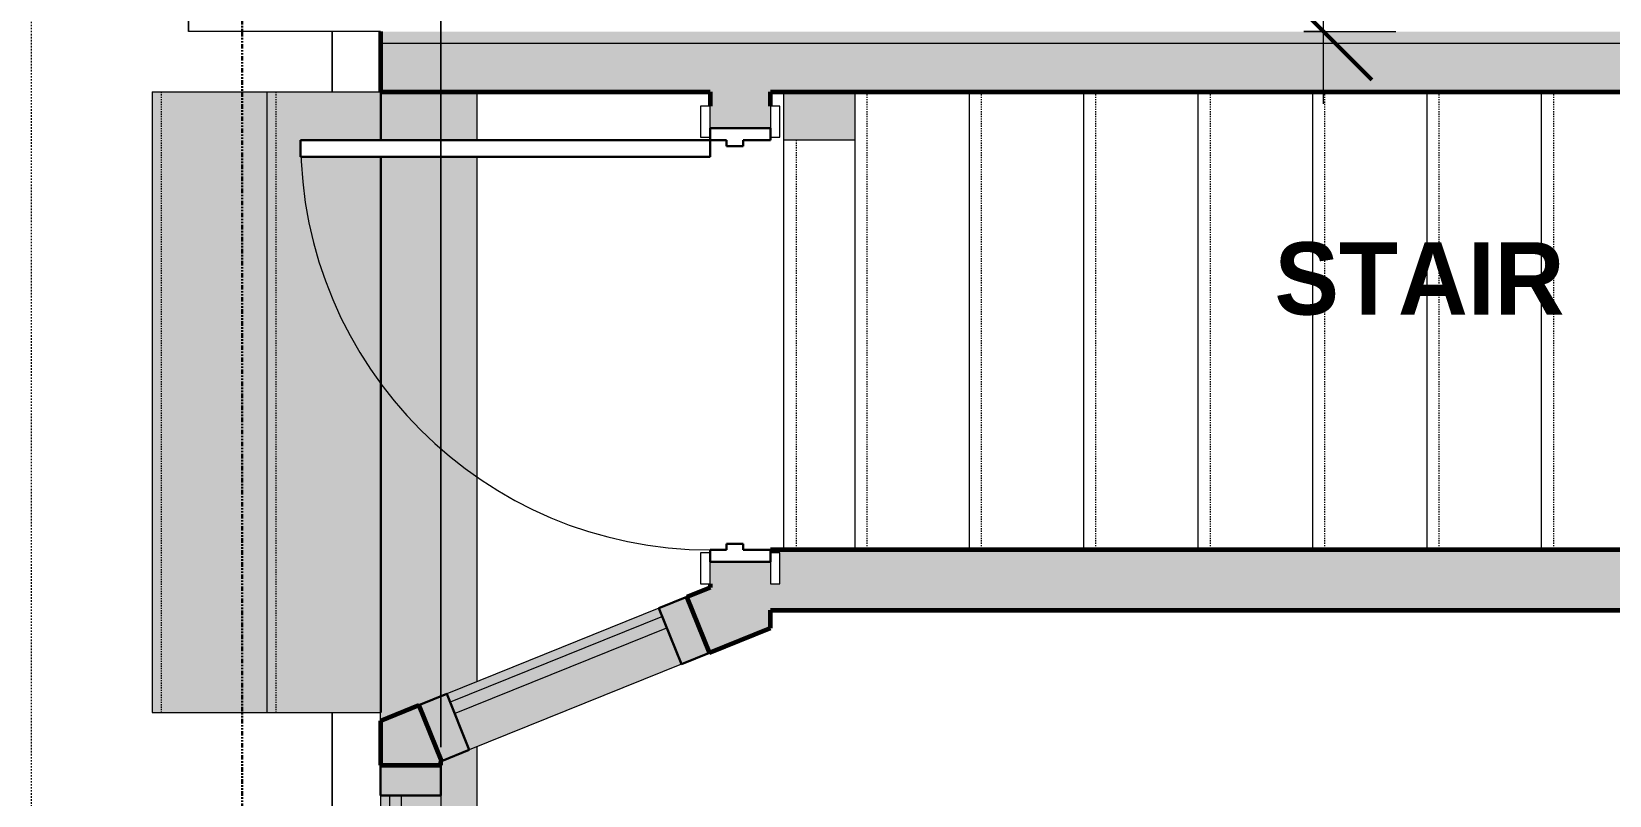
# Model space of a CAD drawing. Header units: inches. Extents: x 14 to 1007, y 932 to 1434.
# Drawn here: x 48.8 to 179.8, y 1218.2 to 1281.6 of the extents above; entities that cross this region are included whole.
import ezdxf

# ---------------------------------------------------------------- set-up
doc = ezdxf.new("R2010")
doc.units = ezdxf.units.IN
doc.header["$MEASUREMENT"] = 0
for name, pattern in [('Aligning Line 1_8_', [0.25, 0.125, -0.125]), ('Double Dash 3_8_', [1, 0.375, -0.125, 0.125, -0.125, 0.125, -0.125]), ('Overhead 1_16_', [0.101562, 0.0625, -0.039062])]:
    doc.linetypes.add(name, pattern=pattern)
for name, color, linetype, lineweight in [('A-ANNO-DIMS', 211, 'Continuous', 9), ('A-ANNO-DIMS-64', 211, 'Continuous', 9), ('A-AREA-IDEN', 2, 'Continuous', 9), ('A-DOOR', 31, 'Continuous', 18), ('A-DOOR-1', 31, 'Continuous', 9), ('A-DOOR-2', 31, 'Continuous', 30), ('A-DOOR-FRAM', 31, 'Continuous', 30), ('A-FLOR', 192, 'Continuous', 18), ('A-GLAZ-CURT', 52, 'Continuous', 9), ('A-GLAZ-CURT-1', 52, 'Continuous', 18), ('A-GLAZ-CWMG', 51, 'Continuous', 9), ('A-GLAZ-CWMG-1', 51, 'Continuous', 30), ('A-WALL', 113, 'Continuous', 18), ('C-PROP-LINE', 91, 'Double Dash 3_8_', 30), ('C-TOPO', 7, 'Continuous', 9), ('G-ANNO-SYMB', 111, 'Aligning Line 1_8_', 9), ('I-WALL', 2, 'Continuous', 18), ('I-WALL-1', 2, 'Continuous', 60), ('S-STRS', 31, 'Continuous', 9), ('S-STRS-1', 31, 'Overhead 1_16_', 9)]:
    doc.layers.add(name, color=color, linetype=linetype, lineweight=lineweight)
doc.styles.add('Century Gothic', font='ufonts.com_century-gothic.ttf', dxfattribs={"height": 6})
doc.styles.add('Century Gothic_B', font='GOTHICB.TTF', dxfattribs={"height": 6})
doc.dimstyles.new('OD_-__1___Tolerance', dxfattribs={"dimscale": 12, "dimtxt": 6.26501, "dimasz": 0.666667, "dimexe": 0.5, "dimexo": 0.333333, "dimgap": 0.333333, "dimtad": 1, "dimdec": 0, "dimzin": 1, "dimdsep": 46, "dimlunit": 4, "dimtxsty": 'Century Gothic', "dimblk1": 'OBLIQUE', "dimblk2": 'OBLIQUE', "dimsah": 1, "dimcen": 0.09, "dimdle": 0.5, "dimazin": 0, "dimtfac": 1, "dimtdec": 4, "dimtix": 1, "dimtmove": 0, "dimatfit": 3, "dimfxl": 1, "dimtvp": 1, "dimtfill": 1, "dimfrac": 2, "dimtolj": 1, "dimtzin": 0, "dimarcsym": 2})
doc.dimstyles.new('OD_-__1___Tolerance_2', dxfattribs={"dimscale": 12, "dimtxt": 6.26501, "dimasz": 0.666667, "dimexe": 0.5, "dimexo": 0.333333, "dimgap": 0.333333, "dimtad": 1, "dimdec": 0, "dimzin": 1, "dimdsep": 46, "dimlunit": 4, "dimtxsty": 'Century Gothic', "dimblk1": 'OBLIQUE', "dimblk2": 'OBLIQUE', "dimsah": 1, "dimcen": 0.09, "dimdle": 0.5, "dimazin": 0, "dimtfac": 1, "dimtdec": 4, "dimtix": 1, "dimtmove": 0, "dimatfit": 3, "dimfxl": 1, "dimtvp": 1, "dimtfill": 1, "dimfrac": 2, "dimtolj": 1, "dimtzin": 0, "dimarcsym": 2})

# ---------------------------------------------------------------- blocks, each defined once
blk = doc.blocks.new('M_Door-Interior-Single-6_Panel-Wood - 36 x 80 - 34_-741659-Existing 1st Floor Plan')
at = {"layer": 'A-DOOR-1'}
for p, q in [((-17.25, 3.16), (-19.81, 3.16)), ((-19.81, 3.16), (-19.81, 2.37)), ((-17.25, 2.37), (-17.25, 3.16)), ((19.81, 3.16), (17.25, 3.16)), ((17.25, 3.16), (17.25, 2.37)), ((19.81, 2.37), (19.81, 3.16)), ((-19.81, 2.37), (-17.25, 2.37)), ((17.25, 2.37), (19.81, 2.37)), ((-17.25, -2.63), (-19.81, -2.63)), ((-19.81, -2.63), (-19.81, -3.41)), ((-19.81, -3.41), (-17.25, -3.41)), ((-17.25, -3.41), (-17.25, -2.63)), ((19.81, -2.63), (17.25, -2.63)), ((17.25, -2.63), (17.25, -3.41)), ((17.25, -3.41), (19.81, -3.41)), ((19.81, -3.41), (19.81, -2.63))]:
    blk.add_line(p, q, dxfattribs=at)
blk.add_arc((17, 2.37), 34, 90, 180, dxfattribs=at)
at = {"layer": 'A-DOOR-2'}
for p, q in [((17, 36.38), (15.62, 36.38)), ((15.62, 36.38), (15.62, 2.37)), ((17, 2.37), (17, 36.38)), ((15.62, 2.37), (17, 2.37))]:
    blk.add_line(p, q, dxfattribs=at)
at = {"layer": 'A-DOOR-FRAM'}
for p, q in [((-17, 2.37), (-17.98, 2.37)), ((-17.98, 2.37), (-17.98, -2.63)), ((-17, 1), (-17, 2.37)), ((17, 2.37), (17, 1)), ((17.98, 2.37), (17, 2.37)), ((17.98, -2.63), (17.98, 2.37)), ((-16.5, 1), (-17, 1)), ((-16.5, -0.38), (-16.5, 1)), ((17, 1), (16.5, 1)), ((16.5, 1), (16.5, -0.38)), ((-17, -2.63), (-17, -0.38)), ((-17, -0.38), (-16.5, -0.38)), ((16.5, -0.38), (17, -0.38)), ((17, -0.38), (17, -2.63)), ((-17.98, -2.63), (-17, -2.63)), ((17, -2.63), (17.98, -2.63))]:
    blk.add_line(p, q, dxfattribs=at)
blk = doc.blocks.new('System Panel - Glazed-761733-Existing 1st Floor Plan')
at = {"layer": 'A-GLAZ-CURT'}
blk.add_hatch(color=256, dxfattribs=at).paths.add_polyline_path([(-20.17, 0.75), (20.17, 0.75), (20.17, 1.75), (-20.17, 1.75)], flags=0)
at = {"layer": 'A-GLAZ-CURT-1'}
for p, q in [((20.17, 1.75), (-20.17, 1.75)), ((-20.17, 1.75), (-20.17, 0.75)), ((20.17, 0.75), (20.17, 1.75)), ((-20.17, 0.75), (20.17, 0.75))]:
    blk.add_line(p, q, dxfattribs=at)
blk = doc.blocks.new('Rectangular Mullion - 2_5_ x 5_ rectangular  Alum Dark-761738-Existing 1st Floor Plan')
at = {"layer": 'A-GLAZ-CWMG'}
blk.add_hatch(color=256, dxfattribs=at).paths.add_polyline_path([(-2.5, 2.5), (0, 2.5), (0, -2.5), (-2.5, -2.5)], flags=0)
at = {"layer": 'A-GLAZ-CWMG-1'}
for p, q in [((-2.5, 2.5), (0, 2.5)), ((-2.5, -2.5), (-2.5, 2.5)), ((0, 2.5), (0, -2.5)), ((0, -2.5), (-2.5, -2.5))]:
    blk.add_line(p, q, dxfattribs=at)
blk = doc.blocks.new('Rectangular Mullion - 2_5_ x 5_ rectangular  Alum Dark-744684-Existing 1st Floor Plan')
at = {"layer": 'A-GLAZ-CWMG'}
h = blk.add_hatch(color=256, dxfattribs=at)
h.paths.add_polyline_path([(78.52, 1090.99), (78.52, 1131.32), (77.77, 1131.32), (77.77, 1090.99)], flags=0)
h.paths.add_polyline_path([(82.77, 1090.99), (82.77, 1131.32), (79.52, 1131.32), (79.52, 1090.99)], flags=0)
for p, q in [((77.77, 1131.32), (77.77, 1090.99)), ((82.77, 1131.32), (82.77, 1090.99))]:
    blk.add_line(p, q, dxfattribs=at)
blk = doc.blocks.new('System Panel - Glazed-761747-Existing 1st Floor Plan')
at = {"layer": 'A-GLAZ-CURT'}
blk.add_hatch(color=256, dxfattribs=at).paths.add_polyline_path([(-9.5, 0.75), (9.5, 0.75), (9.5, 1.75), (-9.5, 1.75)], flags=0)
at = {"layer": 'A-GLAZ-CURT-1'}
for p, q in [((9.5, 1.75), (-9.5, 1.75)), ((-9.5, 1.75), (-9.5, 0.75)), ((9.5, 0.75), (9.5, 1.75)), ((-9.5, 0.75), (9.5, 0.75))]:
    blk.add_line(p, q, dxfattribs=at)
blk = doc.blocks.new('Rectangular Mullion - 2_5_ x 5_ rectangular  Alum Dark-741726-Existing 1st Floor Plan')
at = {"layer": 'A-GLAZ-CWMG'}
h = blk.add_hatch(color=256, dxfattribs=at)
h.paths.add_polyline_path([(85.14, 1222.02), (102.76, 1229.14), (101.54, 1232.15), (83.93, 1225.03)], flags=0)
h.paths.add_polyline_path([(83.55, 1225.96), (101.17, 1233.08), (100.89, 1233.77), (83.27, 1226.66)], flags=0)
for p, q in [((100.89, 1233.77), (83.27, 1226.66)), ((102.76, 1229.14), (85.14, 1222.02))]:
    blk.add_line(p, q, dxfattribs=at)
blk = doc.blocks.new('Rectangular Mullion - 2_5_ x 5_ rectangular  Alum Dark-761744-Existing 1st Floor Plan')
at = {"layer": 'A-GLAZ-CWMG'}
blk.add_hatch(color=256, dxfattribs=at).paths.add_polyline_path([(0, -2.5), (0, 2.5), (-2.5, 2.5), (-2.5, -2.5)], flags=0)
at = {"layer": 'A-GLAZ-CWMG-1'}
for p, q in [((0, 2.5), (-2.5, 2.5)), ((-2.5, 2.5), (-2.5, -2.5)), ((0, -2.5), (0, 2.5)), ((-2.5, -2.5), (0, -2.5))]:
    blk.add_line(p, q, dxfattribs=at)
blk = doc.blocks.new('Family - ___-731760-Existing 1st Floor Plan')
at = {"layer": 'C-PROP-LINE'}
blk.add_line((1336.58, -66.29), (1005.24, -66.29), dxfattribs=at)
blk = doc.blocks.new('DIMBLOCK21-Existing 1st Floor Plan')
at = {"layer": 'A-ANNO-DIMS-64'}
for p, q in [((82.77, 1222.24), (82.77, 1300.96)), ((257.77, 1283.11), (257.77, 1300.96)), ((257.77, 1294.96), (76.77, 1294.96)), ((82.77, 1294.96), (82.77, 1222.24)), ((257.77, 1294.96), (257.77, 1283.11))]:
    blk.add_line(p, q, dxfattribs=at)
at = {"layer": 'A-ANNO-DIMS-64', "lineweight": 50}
for p, q in [((82.77, 1294.96), (86.77, 1298.96)), ((257.77, 1294.96), (261.77, 1298.96)), ((82.77, 1294.96), (78.77, 1290.96)), ((257.77, 1294.96), (253.77, 1290.96))]:
    blk.add_line(p, q, dxfattribs=at)
at = {"layer": 'A-ANNO-DIMS-64', "color": 0, "insert": (157.44, 1306.65), "char_height": 6, "width": 30.788, "attachment_point": 1, "line_spacing_factor": 0.984502, "style": 'Century Gothic', "bg_fill": 3, "box_fill_scale": 1.25, "bg_fill_color": 256, "bg_fill_true_color": 13158600, "bg_fill_transparency": 0}
blk.add_mtext('14\' - 7"', dxfattribs=at)
blk = doc.blocks.new('_Oblique')
at = {"color": 0, "linetype": 'ByBlock', "lineweight": -2}
blk.add_line((-0.5, -0.5), (0.5, 0.5), dxfattribs=at)
blk = doc.blocks.new('DIMBLOCK22-Existing 1st Floor Plan')
at = {"layer": 'A-ANNO-DIMS-64', "lineweight": 50}
for p, q in [((156.07, 1305.61), (152.07, 1309.61)), ((156.07, 1305.61), (160.07, 1301.61)), ((156.07, 1281.61), (152.07, 1285.61)), ((156.07, 1281.61), (160.07, 1277.61))]:
    blk.add_line(p, q, dxfattribs=at)
at = {"layer": 'A-ANNO-DIMS-64'}
for p, q in [((154.42, 1305.61), (162.07, 1305.61)), ((156.07, 1305.61), (154.42, 1305.61)), ((156.07, 1275.61), (156.07, 1305.61)), ((154.42, 1281.61), (162.07, 1281.61)), ((156.07, 1281.61), (154.42, 1281.61))]:
    blk.add_line(p, q, dxfattribs=at)
at = {"layer": 'A-ANNO-DIMS-64', "color": 0, "insert": (144.38, 1283.12), "char_height": 6, "width": 25.1794, "attachment_point": 1, "rotation": 90, "line_spacing_factor": 0.984502, "style": 'Century Gothic', "bg_fill": 3, "box_fill_scale": 1.25, "bg_fill_color": 256, "bg_fill_true_color": 13158600, "bg_fill_transparency": 0}
blk.add_mtext('2\' - 0"', dxfattribs=at)

msp = doc.modelspace()

# ---------------------------------------------------------------- hatches: boundary and pattern name
at = {"layer": 'A-WALL'}
h = msp.add_hatch(color=256, dxfattribs=at)
h.paths.add_polyline_path([(85.77, 1023.24), (85.77, 1083.49), (77.77, 1083.49), (77.77, 1023.24)], flags=0)
h.paths.add_polyline_path([(82.77, 1088.49), (85.77, 1088.49), (85.77, 1222.27), (82.77, 1221.06), (82.77, 1090.99)], flags=0)
h.paths.add_polyline_path([(77.77, 1224.43), (85.77, 1227.66), (85.77, 1271.23), (77.77, 1271.23), (77.77, 1225.72)], flags=0)
h.paths.add_polyline_path([(85.77, 1272.61), (85.77, 1276.61), (77.77, 1276.61), (77.77, 1272.61)], flags=0)
h = msp.add_hatch(color=256, dxfattribs=at)
h.paths.add_polyline_path([(243.27, 1272.61), (243.27, 1276.61), (203.28, 1276.61), (205.14, 1272.61), (239.9, 1272.61)], flags=0)
h.paths.add_polyline_path([(117.14, 1272.61), (117.14, 1276.61), (111.27, 1276.61), (111.27, 1272.61)], flags=0)
at = {"layer": 'I-WALL'}
h = msp.add_hatch(color=256, dxfattribs=at)
h.paths.add_polyline_path([(881.77, 1280.61), (885.77, 1280.61), (885.77, 1281.61), (807.27, 1281.61), (807.27, 1280.61), (874.52, 1280.61)], flags=0)
h.paths.add_polyline_path([(706.52, 1280.61), (708.27, 1280.61), (708.27, 1281.61), (675.77, 1281.61), (675.77, 1280.61), (693.2, 1280.61)], flags=0)
h.paths.add_polyline_path([(779.27, 1280.61), (779.27, 1281.61), (746.27, 1281.61), (746.27, 1280.61), (753.64, 1280.61)], flags=0)
h.paths.add_polyline_path([(572.32, 1280.61), (577.58, 1280.61), (577.58, 1281.61), (77.77, 1281.61), (77.77, 1280.61), (511.88, 1280.61)], flags=0)
h.paths.add_polyline_path([(632.76, 1280.61), (647.77, 1280.61), (647.77, 1281.61), (606.45, 1281.61), (606.45, 1280.61), (607.92, 1280.61)], flags=0)
h = msp.add_hatch(color=256, dxfattribs=at)
h.paths.add_polyline_path([(881.77, 1276.61), (881.77, 1280.61), (807.27, 1280.61), (807.27, 1276.61), (874.52, 1276.61)], flags=0)
h.paths.add_polyline_path([(748.02, 1276.61), (779.27, 1276.61), (779.27, 1280.61), (746.27, 1280.61), (746.27, 1276.61)], flags=0)
h.paths.add_polyline_path([(693.2, 1276.61), (708.27, 1276.61), (708.27, 1280.61), (675.77, 1280.61), (675.77, 1276.61)], flags=0)
h.paths.add_polyline_path([(541.52, 1276.61), (577.58, 1276.61), (577.58, 1280.61), (77.77, 1280.61), (77.77, 1276.61), (511.88, 1276.61)], flags=0)
h.paths.add_polyline_path([(606.45, 1276.61), (647.77, 1276.61), (647.77, 1280.61), (606.45, 1280.61)], flags=0)
h = msp.add_hatch(color=256, dxfattribs=at)
h.paths.add_polyline_path([(105.14, 1230.1), (110.14, 1232.12), (110.14, 1237.63), (105.14, 1237.63), (105.14, 1235.49)], flags=0)
h.paths.add_polyline_path([(107.89, 1273.6), (110.14, 1273.6), (110.14, 1276.61), (105.14, 1276.61), (105.14, 1273.6), (106.52, 1273.6)], flags=0)
msp.add_hatch(color=256, dxfattribs=at).paths.add_polyline_path([(260.27, 1233.61), (260.27, 1238.61), (110.14, 1238.61), (110.14, 1238.36), (110.93, 1238.36), (110.93, 1235.8), (110.14, 1235.8), (110.14, 1233.61), (209.68, 1233.61)], flags=0)
h = msp.add_hatch(color=256, dxfattribs=at)
h.paths.add_polyline_path([(82.77, 1221.06), (82.83, 1221.08), (80.95, 1225.72), (77.77, 1224.43)], flags=0)
h.paths.add_polyline_path([(105.08, 1230.07), (105.14, 1230.1), (105.14, 1235.49), (103.21, 1234.71)], flags=0)
h = msp.add_hatch(color=256, dxfattribs=at)
h.paths.add_polyline_path([(82.77, 1083.49), (82.77, 1088.49), (77.77, 1088.49), (77.77, 1083.49)], flags=0)
h.paths.add_polyline_path([(77.77, 1220.74), (82.77, 1220.74), (82.77, 1221.06), (77.77, 1224.43)], flags=0)
at = {"layer": 'S-STRS'}
for points in [[(68.33, 1225.11), (68.33, 1276.61), (58.83, 1276.61), (58.83, 1225.11)], [(68.33, 1225.11), (77.77, 1225.11), (77.77, 1271.23), (71.14, 1271.23), (71.14, 1272.61), (77.77, 1272.61), (77.77, 1276.61), (68.33, 1276.61), (68.33, 1225.72)]]:
    msp.add_hatch(color=256, dxfattribs=at).paths.add_polyline_path(points, flags=0)

# ---------------------------------------------------------------- linework, layer by layer
at = {"layer": 'A-FLOR'}
for p, q in [((82.77, 1276.61), (82.77, 1272.61)), ((111.27, 1238.61), (111.27, 1276.61)), ((82.77, 1271.23), (82.77, 1226.45))]:
    msp.add_line(p, q, dxfattribs=at)
at = {"layer": 'A-WALL'}
for p, q in [((577.58, 1280.61), (77.77, 1280.61)), ((77.77, 1272.61), (77.77, 1276.61)), ((85.77, 1276.61), (85.77, 1272.61)), ((117.14, 1272.61), (111.27, 1272.61)), ((77.77, 1224.43), (77.77, 1271.23)), ((85.77, 1271.23), (85.77, 1227.66)), ((85.77, 1222.27), (85.77, 1088.49))]:
    msp.add_line(p, q, dxfattribs=at)
at = {"layer": 'C-TOPO'}
for p, q in [((61.83, 1281.61), (61.83, 1336.58)), ((61.83, 1336.58), (61.83, 1281.61)), ((73.77, 1281.61), (61.83, 1281.61)), ((77.77, 1281.61), (61.83, 1281.61)), ((77.77, 1281.61), (73.77, 1281.61)), ((73.77, 1281.61), (73.77, 1276.61)), ((73.77, 1276.61), (73.77, 1281.61)), ((73.77, 1225.11), (73.77, 1083.61)), ((73.77, 1083.61), (73.77, 1225.11))]:
    msp.add_line(p, q, dxfattribs=at)
at = {"layer": 'G-ANNO-SYMB'}
msp.add_line((48.81, 1005.8), (48.81, 1336.58), dxfattribs=at)
at = {"layer": 'I-WALL-1'}
for p, q in [((77.77, 1281.61), (77.77, 1276.61)), ((77.77, 1276.61), (105.14, 1276.61)), ((105.14, 1276.61), (105.14, 1275.42)), ((110.14, 1276.61), (255.27, 1276.61)), ((110.14, 1275.42), (110.14, 1276.61)), ((255.27, 1238.61), (110.14, 1238.61)), ((105.14, 1235.49), (103.21, 1234.71)), ((105.14, 1235.8), (105.14, 1235.49)), ((103.21, 1234.71), (105.08, 1230.07)), ((110.14, 1232.12), (110.14, 1233.61)), ((110.14, 1233.61), (260.27, 1233.61)), ((105.08, 1230.07), (110.14, 1232.12)), ((80.95, 1225.72), (77.77, 1224.43)), ((82.83, 1221.08), (80.95, 1225.72)), ((77.77, 1224.43), (77.77, 1220.74)), ((82.77, 1221.06), (82.83, 1221.08)), ((82.77, 1220.74), (82.77, 1221.06)), ((77.77, 1220.74), (82.77, 1220.74))]:
    msp.add_line(p, q, dxfattribs=at)
at = {"layer": 'S-STRS'}
for p, q in [((58.83, 1276.61), (58.83, 1225.11)), ((58.83, 1276.61), (68.33, 1276.61)), ((68.33, 1276.61), (77.77, 1276.61)), ((68.33, 1276.61), (68.33, 1225.11)), ((77.83, 1276.61), (77.83, 1272.61)), ((117.14, 1276.61), (117.14, 1238.61)), ((126.64, 1276.61), (126.64, 1238.61)), ((136.14, 1276.61), (136.14, 1238.61)), ((145.64, 1276.61), (145.64, 1238.61)), ((155.14, 1276.61), (155.14, 1238.61)), ((164.64, 1276.61), (164.64, 1238.61)), ((174.14, 1276.61), (174.14, 1238.61)), ((77.83, 1271.23), (77.83, 1225.11)), ((58.83, 1225.11), (68.33, 1225.11)), ((68.33, 1225.11), (77.77, 1225.11))]:
    msp.add_line(p, q, dxfattribs=at)
at = {"layer": 'S-STRS-1'}
for p, q in [((59.58, 1276.61), (59.58, 1225.11)), ((69.08, 1276.61), (69.08, 1225.11)), ((118.14, 1276.61), (118.14, 1238.61)), ((127.64, 1276.61), (127.64, 1238.61)), ((137.14, 1276.61), (137.14, 1238.61)), ((146.64, 1276.61), (146.64, 1238.61)), ((156.14, 1276.61), (156.14, 1238.61)), ((165.64, 1276.61), (165.64, 1238.61)), ((175.14, 1276.61), (175.14, 1238.61)), ((112.27, 1272.61), (112.27, 1238.61))]:
    msp.add_line(p, q, dxfattribs=at)

# ---------------------------------------------------------------- block references
at = {"layer": 'A-DOOR', "rotation": 89.99999999999972}
msp.add_blockref('M_Door-Interior-Single-6_Panel-Wood - 36 x 80 - 34_-741659-Existing 1st Floor Plan', (107.51, 1255.61), dxfattribs=at)
at = {"layer": 'A-GLAZ-CURT'}
for name, p, rotation in [('System Panel - Glazed-761747-Existing 1st Floor Plan', (93.02, 1227.9), 21.99999999999996), ('System Panel - Glazed-761733-Existing 1st Floor Plan', (80.27, 1198.07), 89.9999999999999)]:
    msp.add_blockref(name, p, dxfattribs=dict(at, rotation=rotation))
at = {"layer": 'A-GLAZ-CWMG', "extrusion": (0, 0, -1)}
for p, rotation in [((-104.14, 1232.39), 158.0000000000001), ((-80.27, 1220.74), 90.0000000000001)]:
    msp.add_blockref('Rectangular Mullion - 2_5_ x 5_ rectangular  Alum Dark-761738-Existing 1st Floor Plan', p, dxfattribs=dict(at, rotation=rotation))
at = {"layer": 'A-GLAZ-CWMG'}
for name, p in [('Rectangular Mullion - 2_5_ x 5_ rectangular  Alum Dark-741726-Existing 1st Floor Plan', (0, 0)), ('Rectangular Mullion - 2_5_ x 5_ rectangular  Alum Dark-744684-Existing 1st Floor Plan', (0, 86.92))]:
    msp.add_blockref(name, p, dxfattribs=at)
at = {"layer": 'A-GLAZ-CWMG', "rotation": 202}
msp.add_blockref('Rectangular Mullion - 2_5_ x 5_ rectangular  Alum Dark-761744-Existing 1st Floor Plan', (81.89, 1223.4), dxfattribs=at)
at = {"layer": 'C-PROP-LINE', "rotation": 89.9999999999999}
msp.add_blockref('Family - ___-731760-Existing 1st Floor Plan', (0, 0), dxfattribs=at)

# ---------------------------------------------------------------- next in the draw order: dimensions: what is measured, and where the dimension line sits
at = {"layer": 'A-ANNO-DIMS'}
dim = msp.add_linear_dim(base=(82.77, 1294.96), p1=(257.77, 1279.11), p2=(82.77, 1218.24), dimstyle='OD_-__1___Tolerance_2', override={"dimpost": '<>', "dimfxl": 185.285633}, dxfattribs=at)
dim.commit()
dim.dimension.update_dxf_attribs({"geometry": 'DIMBLOCK21-Existing 1st Floor Plan', "text_midpoint": (170.27, 1302.11)})

# ---------------------------------------------------------------- next in the draw order: texts
at = {"layer": 'A-AREA-IDEN', "insert": (164.03, 1264.13), "char_height": 6, "width": 25.3348, "attachment_point": 2, "line_spacing_factor": 0.984502, "style": 'Century Gothic_B'}
msp.add_mtext('STAIR', dxfattribs=at)

# ---------------------------------------------------------------- next in the draw order: dimensions: what is measured, and where the dimension line sits
at = {"layer": 'A-ANNO-DIMS'}
dim = msp.add_linear_dim(base=(156.07, 1305.61), p1=(150.42, 1281.61), p2=(150.42, 1305.61), angle=90, dimstyle='OD_-__1___Tolerance', override={"dimpost": '<>', "dimfxl": 24}, dxfattribs=at)
dim.commit()
dim.dimension.update_dxf_attribs({"geometry": 'DIMBLOCK22-Existing 1st Floor Plan', "text_midpoint": (148.92, 1293.61)})

doc.saveas('drawing.dxf')
